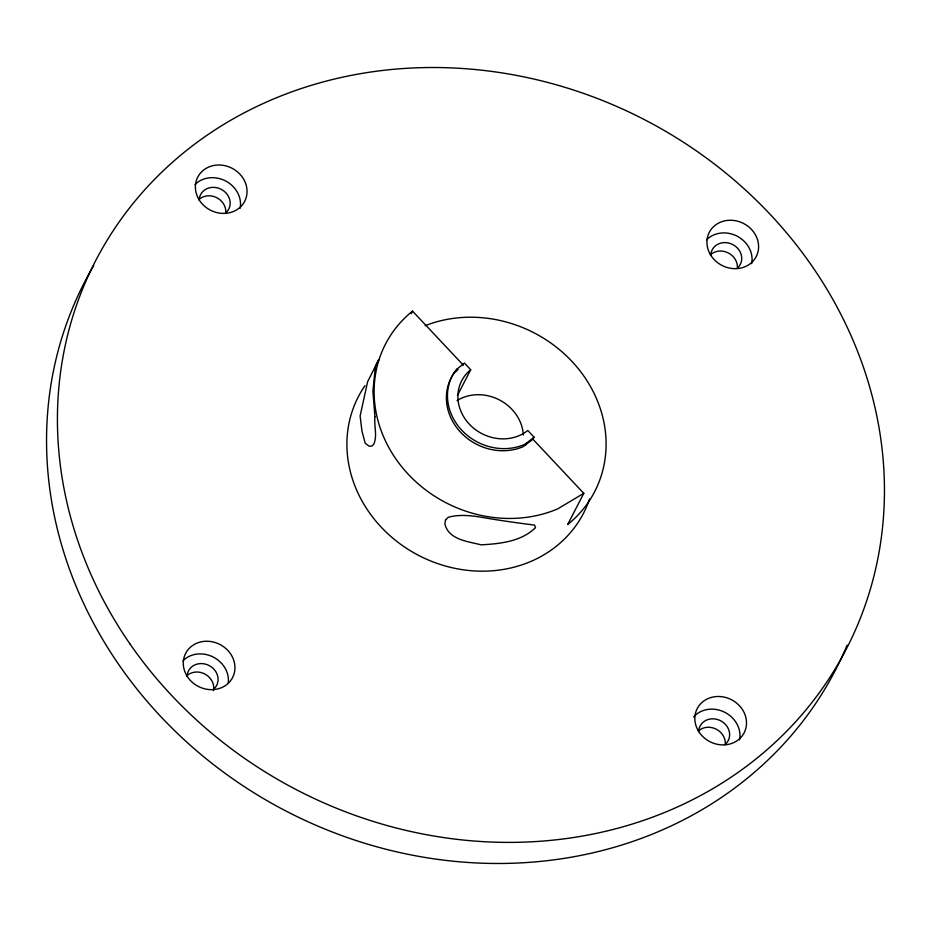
<?xml version="1.0" encoding="UTF-8"?>
<svg xmlns="http://www.w3.org/2000/svg" width="931" height="931" viewBox="0 0 931 931"><rect width="100%" height="100%" fill="white"/><g stroke="black" fill="none" stroke-linecap="round" stroke-linejoin="round"><path stroke-width="1.4" d="M411.246 313.619L412.538 311.117L463.359 365.196M455.876 371.213L456.97 369.107L464.453 363.09L470.702 369.747A42.256 37.752 27.3 0 0 469.329 424.175A42.256 37.752 27.3 0 0 527.784 430.494L534.045 437.151L532.951 439.257L522.978 446.752A52.916 47.272 27.3 0 1 460.694 432.356A52.916 47.272 27.3 0 1 453.944 373.296L458.017 369.491M457.47 395.384L470.702 369.747M525.48 445.274L526.562 443.156L534.045 437.151M532.951 439.257L583.784 493.337L567.666 524.549A126.779 113.256 27.3 0 0 583.074 374.96A126.779 113.256 27.3 0 0 425.164 325.699M456.97 369.107L455.026 371.178A52.916 47.272 27.3 0 0 461.776 430.238A52.916 47.272 27.3 0 0 524.072 444.646L526.562 443.156M583.784 493.337L557.622 508.908A126.779 113.256 27.3 0 1 397.979 461.892A126.779 113.256 27.3 0 1 412.538 311.117M841.833 657.077A422.581 377.52 27.3 0 1 284.549 810.296A422.581 377.52 27.3 0 1 93.717 265.614M847.094 645.136A422.581 377.52 27.3 0 1 845.697 648.418M845.232 649.501A422.581 377.52 27.3 0 1 842.322 656.006M457.028 400.574A42.256 37.752 27.3 0 1 499.482 399.958A42.256 37.752 27.3 0 1 523.338 435.033M589.532 499.109A126.779 113.256 27.3 0 1 420.079 556.144A126.779 113.256 27.3 0 1 365.01 385.632M711.179 254.163A15.85 14.163 27.3 0 1 728.147 252.86A15.85 14.163 27.3 0 1 737.387 267.22M199.63 198.92A15.85 14.163 27.3 0 1 216.597 197.616A15.85 14.163 27.3 0 1 225.837 211.977M187.527 675.15A15.85 14.163 27.3 0 1 205.716 674.51A15.85 14.163 27.3 0 1 213.432 690.697M699.088 730.393A15.85 14.163 27.3 0 1 716.055 729.089A15.85 14.163 27.3 0 1 725.284 743.462M710.737 255.443A15.85 14.163 27.3 0 1 732.511 244.422A15.85 14.163 27.3 0 1 736.933 268.5M706.548 239.802A26.417 23.601 27.3 0 1 737.305 236.276A26.417 23.601 27.3 0 1 751.654 263.636M199.176 200.2A15.85 14.163 27.3 0 1 220.95 189.179A15.85 14.163 27.3 0 1 225.383 213.257M194.986 184.559A26.417 23.601 27.3 0 1 225.756 181.033A26.417 23.601 27.3 0 1 240.105 208.393M187.084 676.43A15.85 14.163 27.3 0 1 208.858 665.409A15.85 14.163 27.3 0 1 213.292 689.499M182.895 660.801A26.417 23.601 27.3 0 1 213.036 656.949A26.417 23.601 27.3 0 1 228.223 683.389M698.634 731.673A15.85 14.163 27.3 0 1 720.408 720.652A15.85 14.163 27.3 0 1 724.842 744.742M693.595 716.951A26.417 23.601 27.3 0 1 724.586 712.192A26.417 23.601 27.3 0 1 739.563 739.866M374.925 416.692C373.878 425.746 377.474 435.114 373.959 443.878L371.865 446.112L369.072 446.147L365.185 443.226L361.95 431.041L360.122 415.994L367.617 381.71L378.882 359.389L375.391 366.628L372.912 391.206L374.925 416.692M445.518 520.022L444.878 523.816C448.439 539.829 468.072 541.47 481.211 544.844C500.156 543.739 521.22 541.656 535.488 527.668L534.603 525.107C519.161 523.152 503.52 520.976 488.077 518.392C475.089 516.088 461.113 513.726 448.265 517.264L445.518 520.022M130.259 644.345A422.581 377.52 27.3 0 0 844.254 652.968A422.581 377.52 27.3 0 0 438.315 67.544A422.581 377.52 27.3 0 0 130.259 644.345M198.536 198.827A26.417 23.601 27.3 0 0 243.282 203.656A26.417 23.601 27.3 0 0 221.822 165.159A26.417 23.601 27.3 0 0 198.536 198.827M186.433 675.056A26.417 23.601 27.3 0 0 231.191 679.898A26.417 23.601 27.3 0 0 209.731 641.401A26.417 23.601 27.3 0 0 186.433 675.056M697.994 730.3A26.417 23.601 27.3 0 0 742.74 735.141A26.417 23.601 27.3 0 0 721.281 696.644A26.417 23.601 27.3 0 0 697.994 730.3M710.085 254.07A26.417 23.601 27.3 0 0 754.832 258.899A26.417 23.601 27.3 0 0 733.384 220.403A26.417 23.601 27.3 0 0 710.085 254.07"/></g></svg>
